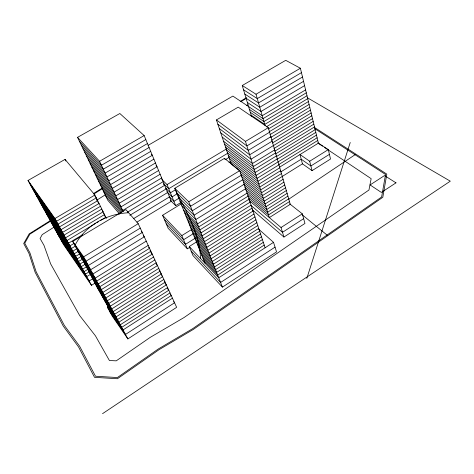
<?xml version="1.0" encoding="UTF-8"?>
<svg xmlns="http://www.w3.org/2000/svg" width="474" height="474" viewBox="0 0 474 474"><rect width="100%" height="100%" fill="white"/><g stroke="black" fill="none" stroke-linecap="round" stroke-linejoin="round"><path stroke-width="0.71" d="M200.466 258.401C199.951 233.06 185.334 210.563 174.776 188.302L224.475 158.346L239.737 170.634L265.102 247.784M306.808 278.422L350.233 142.49M288.707 199.234L355.459 154.453M102.544 413.666L450.3 181.175L307.259 97.691M196.674 241.829L189.239 246.498L193.013 255.61L222.424 287.12L276.549 251.884L273.522 242.338L258.585 229.084M108.552 306.447L107.385 307.188L112.202 316.057L127.873 338.916L176.654 307.336L138.224 223.675L125.847 209.597L72.729 241.456L111.87 313.705M275.044 247.138L220.588 282.468L191.135 251.078M303.644 218.668L282.492 232.307L251.208 205.568M264.208 245.064L217.679 275.086L203.939 260.564M273.522 242.338L218.733 277.764L189.239 246.498M252.156 209.692L283.938 237.053L304.966 223.444L302.311 213.839L289.691 203.838M249.046 200.378L281.035 227.514L302.311 213.839M262.4 239.571L215.546 269.688L201.782 255.231M172.441 298.164L123.039 329.934L107.385 307.188M263.307 242.327L216.618 272.396L202.866 257.903M260.576 234.014L213.395 264.219L199.607 249.834M170.024 292.908L120.26 324.779L109.109 308.604M261.488 236.804L214.473 266.963L200.698 252.541M167.577 287.582L117.445 319.565L106.306 303.431M259.651 231.211L212.305 261.458L198.505 247.108M257.791 225.547L210.106 255.889L196.289 241.604M258.721 228.391L211.208 258.686L197.397 244.365M288.707 198.855L267.656 212.192L247.866 195.561M255.907 219.818L207.879 250.242L194.038 236.034M163.85 279.464L113.162 311.608L102.04 295.557M289.49 201.586L268.503 214.906L248.743 198.215M256.849 222.691L208.998 253.075L195.164 238.831M54.101 227.111L42.216 234.612L40.065 238.529L43.969 245.325L50.659 263.917L79.626 315.5L95.44 335.829L109.393 360.501L116.237 360.844L150.24 337.358L184.054 317.533L368.956 190.015L371.154 178.668L324.412 147.408M96.631 200.277L105.388 194.755M246.741 105.56L247.991 104.772M253.999 214.011L205.627 244.525L191.763 230.4M287.131 193.351L265.938 206.723L245.538 189.724M254.953 216.92L206.759 247.392L192.906 233.226M287.919 196.112L266.797 209.467L246.99 192.888M285.538 187.781L264.208 201.189L243.755 184.309M158.766 268.403L107.314 300.753L96.222 284.821M253.033 211.078L204.49 241.639L190.613 227.55M286.337 190.572L265.073 203.962L244.649 187.023M50.457 220.54L29.163 233.895L23.7 243.535L28.95 253.335L35.123 272.272L63.238 326.047L78.518 346.903L94.539 377.334L117.451 378.732L158.891 349.782L193.315 329.43L382.808 197.279L386.808 174.124L314.724 127.595M93.656 193.445L102.425 187.947M240.176 101.543L246.439 97.614M51.18 220.783L29.88 234.156L24.755 243.215L29.921 252.814L36.131 271.732L64.304 325.36L79.614 346.186L95.511 376.232L117.374 377.553L158.322 348.965L192.705 328.648L381.629 196.988L385.552 174.491L314.754 128.661M93.787 194.05L102.556 188.545M241.017 101.661L246.03 98.515M156.177 262.762L104.333 295.219L93.26 279.352M329.424 154.346L310.879 165.959L301.215 159.217L280.661 171.985M251.09 205.159L202.191 235.809L188.297 221.802M284.732 184.973L263.331 198.393L243.429 182.04M181.412 203.773L162.564 215.267L168.128 228.243L187.366 248.82L189.867 247.25M252.061 208.127L203.34 238.736L189.458 224.688M312.064 170.64L309.682 161.237L299.995 154.542L302.43 163.85L312.064 170.64L330.514 159.045L328.328 149.6L317.847 142.793M193.57 233.528L183.586 239.755L164.324 219.361M309.682 161.237L328.328 149.6M249.117 199.163L199.862 229.902L185.95 215.984M283.108 179.302L261.565 192.758L241.616 176.524M154.868 259.912L102.828 292.428L91.76 276.585M250.106 202.173L201.029 232.864L187.123 218.905M283.926 182.146L262.448 195.584L242.522 179.291M195.412 238.096L185.488 244.311L166.232 223.823M281.467 173.567L259.776 187.052L231.78 164.502M162.564 215.267L181.844 235.578L191.881 229.333M248.121 196.135L198.683 226.922L184.765 213.045M302.43 163.85L260.676 189.914L240.697 173.745M153.552 257.044L101.312 289.614L90.256 273.806M245.674 188.682L195.786 219.575L181.844 205.811M279.802 167.76L257.969 181.281L229.333 158.446M106.377 218.378L94.901 195.027L65.056 159.388L28.019 180.464L63.557 244.62L91.5 285.324L95.227 283.014M280.638 170.67L258.875 184.179L230.275 161.249M247.12 193.09L197.498 223.918L183.568 210.089M244.211 184.238L194.056 215.19L180.102 201.497M92.88 278.688L89.136 280.999L61.247 240.442M278.576 164.685L317.758 140.482M148.196 245.39L95.144 278.167L84.129 262.501M278.967 164.828L257.056 178.366L228.391 155.626M279.322 167.334L318.398 143.148L300.398 68.244L285.721 60.334L242.255 85.504L251.57 116.58M242.735 179.747L192.308 210.758L178.343 197.137M277.272 158.914L255.213 172.489L226.483 149.938M277.047 159.359L316.466 135.102M90.51 274.316L86.742 276.632L58.912 236.23M146.241 241.13L92.892 273.984L81.895 258.371M317.112 137.798L256.138 175.433L227.437 152.794M275.56 152.93L253.347 166.534L224.552 144.185M275.501 153.973L315.157 129.663M241.242 175.208L190.548 206.291L176.571 192.74M87.749 269.368L84.017 271.655L56.252 231.431M276.419 155.928L254.283 169.52L225.517 147.07M276.277 156.675L315.814 132.388M89.165 271.827L85.385 274.15L57.585 233.836M273.913 148.54L313.835 124.17M85.018 264.332L81.261 266.625L53.568 226.578M205.005 263.206L174.776 188.302L188.765 201.776L239.737 170.634M274.695 149.908L252.411 163.53L223.58 141.282M274.724 151.259L314.499 126.925M87.009 266.477L82.642 269.149L54.913 229.007M272.331 143.035L312.502 118.613M82.885 258.845L78.471 261.529L50.848 221.678M273.445 145.542L251.048 159.187L222.17 137.081M273.125 145.796L313.172 121.397M84.265 261.405L79.869 264.083L52.211 224.131M170.255 200.235L175.706 205.692L180.736 202.623M140.257 228.101L85.995 261.192L75.052 245.745M270.737 137.466L311.151 112.99M80.017 253.732L75.65 256.375L48.105 216.719M271.537 140.257L311.827 115.81M136.956 222.105L171.286 201.272L144.161 135.564L119.839 113.511L77.552 137.347L107.746 200.194L119.632 214.064M81.492 256.274L77.066 258.958L49.48 219.201M272.183 141.133L249.674 154.802L220.754 132.85M178.965 198.227L173.905 201.302L169.212 196.639M72.729 241.456L83.649 256.837L138.224 223.675M269.623 132.199L246.889 145.909L217.874 124.277M77.191 248.506L72.795 251.161L45.326 211.706M175.475 189.766L170.421 192.817L165.728 188.202M225.34 159.673L229.132 157.386M269.931 134.657L310.47 110.158M78.607 251.125L74.228 253.78L46.719 214.218M133.715 218.544L169.485 196.911M270.909 136.684L248.287 150.377L219.32 128.578M177.146 193.813L172.092 196.876L166.872 191.721M228.978 162.44L230.874 161.29M127.524 212.151L166.184 188.913M245.479 141.406L268.325 127.672L290.266 204.294L269.345 217.602L245.479 141.406L216.422 119.934L238.226 107.142L268.325 127.672M227.733 153.232L168.744 188.717L163.524 183.616M268.278 129.011L309.095 104.446M75.769 245.876L71.355 248.53L43.928 209.182M129.811 215.326L167.666 192.503M269.09 131.849L309.789 107.314M307.709 98.669L264.735 124.413L251.143 115.164M82.411 234.849L68.446 243.221L41.108 204.093M161.747 179.433L167.049 184.587L226.596 148.877M266.198 126.908L308.408 101.566M74.335 243.227L69.903 245.888L42.524 206.646M306.305 92.827L263.064 118.624L249.437 109.47M163.18 181.643L120.983 206.871L98.705 181.382M307.01 95.76L263.905 121.528L250.296 112.326M95.813 223.295L66.976 240.543L39.686 201.521M97.069 222.543L98.319 221.796M100.204 220.671L105.844 217.293L104.458 215.605M160.135 174.26L117.552 199.572L95.31 174.314M101.803 209.07L62.527 232.414L35.372 193.736M305.6 89.882L262.223 115.703L248.577 106.597M161.664 177.963L119.27 203.233L97.016 177.857M158.594 170.527L115.816 195.875L93.597 170.741M100.435 206.291L61.022 229.671L33.915 191.111M304.575 85.628L261.002 111.479L247.333 102.449M303.544 81.332L259.77 107.219L246.083 98.266M153.896 159.146L110.531 184.623L88.365 159.862M301.458 72.641L257.275 98.598L243.541 89.793M28.019 180.464L54.919 218.526L94.901 195.027M155.472 162.973L112.308 188.403L90.125 163.512M302.507 77.007L258.531 102.929L244.815 94.048M242.255 85.504L256.013 94.231L300.398 68.244M150.702 151.413L106.94 176.968L84.816 152.468M148.084 145.364L232.882 96.086L248.85 106.739M149.085 147.497L105.121 173.093L83.021 148.729M145.814 139.575L101.436 165.248L79.389 141.169M147.455 143.551L103.285 169.188L81.214 144.967M77.552 137.347L99.57 161.279L144.161 135.564M128.614 212.743C106.769 213.863 85.64 225.263 75.17 244.892L97.093 287.428L113.944 316.715M318.261 143.296L322.569 146.176M302.228 214.823L327.392 235.353M151.247 154.305L152.308 155.294L108.742 180.807L86.6 156.177M155.982 165.758L157.042 166.765L114.068 192.154L91.867 167.138M163.631 184.256L164.691 185.293L122.671 210.48L100.387 184.872M141.317 231.395L142.271 232.485L88.318 265.499L77.357 249.994M143.314 235.732L144.268 236.828L90.617 269.765L79.632 254.206M102.052 188.344L122.416 211.819M103.705 191.786L121.747 212.666M105.732 196.011L120.461 213.128M148.599 247.221L149.553 248.329L96.702 281.058L85.675 265.357M149.938 250.142L150.892 251.256L98.248 283.932L87.21 268.189M150.797 252.482L152.225 254.159L99.783 286.782L88.739 271.01M156.047 263.899L157.475 265.588L105.826 297.998L94.747 282.095M159.098 270.062L160.052 271.193L108.789 303.496L97.691 287.528M160.408 272.876L161.326 273.972L110.258 306.216L99.149 290.224M161.675 275.631L162.594 276.727L111.716 308.924L100.601 292.896M94.871 196.165L96.299 197.865L56.459 221.34L29.506 183.148M96.281 199.009L97.685 200.692L57.988 224.131L30.982 185.814M164.188 281.088L165.1 282.19L114.601 314.274L103.468 298.199M97.662 201.811L99.066 203.5L59.511 226.91L32.457 188.468M164.97 283.239L166.344 284.892L116.029 316.928L104.89 300.824M167.429 288.589L168.803 290.254L118.861 322.178L107.711 306.026M102.218 210.687L103.154 211.825L64.02 235.14L36.818 196.343M170.32 294.431L171.238 295.545L121.652 327.368L110.495 311.163M103.563 213.43L104.505 214.568L65.501 237.853L38.258 198.944M173.626 301.636L174.556 302.779L125.468 334.448L109.802 311.643M54.919 218.526L91.5 285.324M83.649 256.837L127.873 338.916M65.056 159.388L65.874 161.018M224.475 158.346L225.067 159.525M99.57 161.279L123.234 211.671M181.844 235.578L187.366 248.82M167.049 184.587L175.706 205.692M188.765 201.776L222.424 287.12M216.422 119.934L231.211 164.04M281.035 227.514L283.938 237.053M256.013 94.231L265.067 125.563M395.991 182.846L381.363 192.42L370.076 184.937L384.515 175.57L395.991 182.846"/></g></svg>
